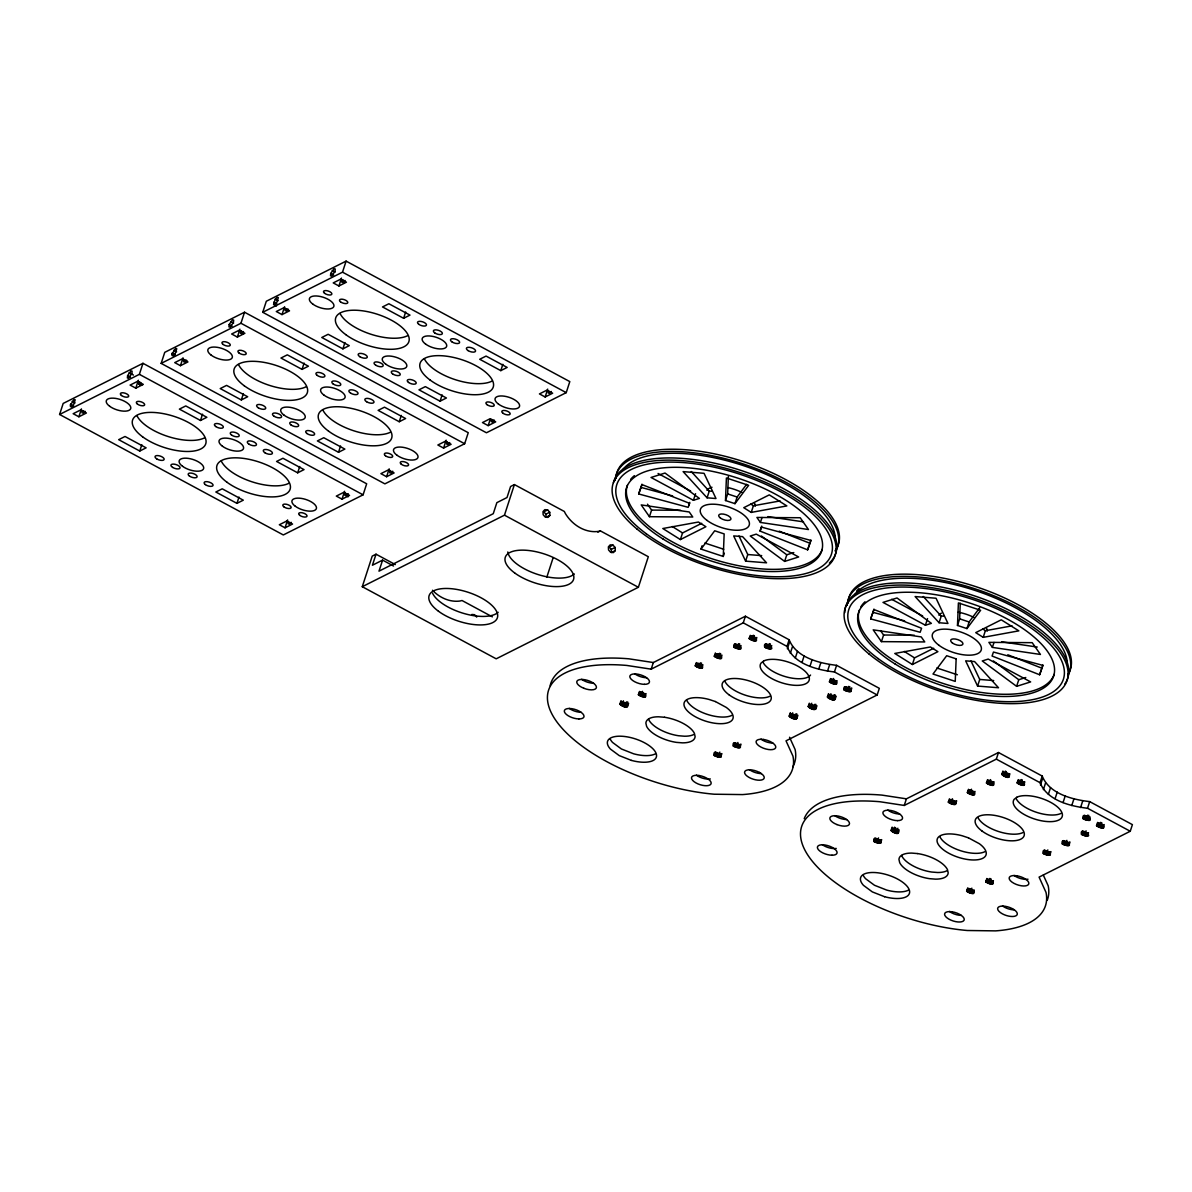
<?xml version="1.0" encoding="UTF-8"?>
<svg xmlns="http://www.w3.org/2000/svg" width="1192" height="1192" viewBox="0 0 1192 1192"><rect width="100%" height="100%" fill="white"/><g stroke="black" fill="none" stroke-linecap="round" stroke-linejoin="round"><path stroke-width="1.5" d="M723.261 556.455L724.155 533.912L714.693 530.783L701.015 549.095L723.261 556.455L724.334 553.148M725.496 500.521L726.405 477.992L748.65 485.338L734.972 503.65L725.496 500.521L727.656 493.905L728.357 476.562M957.489 625.457L958.398 602.928L980.629 610.274L966.95 628.586L957.489 625.457L959.634 618.827L960.26 603.226M127.604 375.644L127.38 377.953L128.542 378.281L131.88 373.498L132.103 371.189L130.956 370.861L127.604 375.644L130.524 377.208M140.507 385.016L138.913 384.167L139.136 381.857L140.745 382.707L140.507 385.016L141.341 385.254M229.177 324.552L228.953 326.861L230.101 327.189L233.438 322.406L233.662 320.097L232.515 319.769L229.177 324.552L232.097 326.116M242.08 333.924L240.486 333.075L240.71 330.765L242.304 331.629L242.08 333.924L242.9 334.162M273.594 304.407L275.277 299.177L277.155 297.315L278.332 297.642L276.604 302.887L274.741 304.735L273.594 304.407L276.514 305.971M288.389 521.515L288.166 523.824L289.328 524.152L291.176 522.32M330.735 273.46L330.512 275.769L331.674 276.097L335.012 271.314L335.235 269.005L334.073 268.677L330.735 273.46L333.656 275.024M342.044 281.983L342.268 279.673L343.877 280.537L343.639 282.832L342.044 281.983L343.207 282.31L345.069 280.463M348.139 496.796L345.144 495.172L345.367 492.862M389.963 470.423L389.724 472.732L390.887 473.06L392.749 471.227M446.925 441.77L446.702 444.08L447.864 444.407L449.712 442.56M548.499 390.678L548.26 392.988L549.423 393.315L551.285 391.468M70.641 404.326L70.403 405.265L74.023 399.499L75.2 399.827L73.472 405.071L71.609 406.919L70.462 406.591L70.686 404.282L73.606 405.846M172.214 353.234L171.976 354.173L175.596 348.407L176.759 348.735L175.045 353.979L173.183 355.827L172.02 355.499L172.259 353.19L175.164 354.754M59.6 414.473L63.191 403.432L142.965 363.307L366.674 483.788L363.098 494.829L283.324 534.955L59.6 414.473L139.375 374.348L142.965 363.307M78.881 416.783L86.375 413.028L80.669 409.944L73.174 413.713L78.881 416.783L81.443 408.901M135.799 388.16L143.293 384.39L137.587 381.321L130.107 385.09L135.799 388.16L138.361 380.263M161.158 363.381L164.749 352.34L244.524 312.215L468.247 432.696L464.657 443.737L384.882 483.863L161.158 363.381L240.948 323.255L244.524 312.215M139.762 451.038L146.109 447.834L125.026 436.481L118.679 439.669L139.762 451.038L141.818 444.72M180.454 365.691L187.934 361.936L182.242 358.852L174.747 362.621L180.454 365.691L183.002 357.809M200.494 420.478L206.842 417.289L185.758 405.936L179.396 409.124L200.494 420.478L202.536 414.175M237.372 337.068L244.867 333.298L239.16 330.229L231.665 333.998L237.372 337.068L239.935 329.171M262.732 312.289L266.323 301.248L346.097 261.123L569.806 381.604L566.23 392.645L486.44 432.77L262.732 312.289L342.506 272.163L346.097 261.123M241.32 399.946L247.668 396.742L226.584 385.388L220.237 388.577L241.32 399.946L243.377 393.628M282.012 314.599L289.507 310.844L283.8 307.76L276.306 311.529L282.012 314.599L284.575 306.716M236.94 503.367L243.287 500.178L222.204 488.809L215.856 492.013L236.94 503.367L238.996 497.064M302.053 369.386L308.4 366.197L287.317 354.844L280.969 358.032L302.053 369.386L304.109 363.083M338.93 285.976L346.425 282.206L340.718 279.137L333.238 282.906L338.93 285.976L341.493 278.079M297.672 472.822L304.02 469.618L282.936 458.264L276.589 461.453L297.672 472.822L299.728 466.504M342.894 348.854L349.241 345.65L328.143 334.296L321.795 337.485L342.894 348.854L344.935 342.536M285.052 527.818L292.547 524.048L286.84 520.978L279.345 524.748L285.052 527.818L287.615 519.935M338.513 452.275L344.861 449.086L323.762 437.717L317.415 440.921L338.513 452.275L340.554 445.972M342.015 499.165L349.509 495.395L343.803 492.326L336.323 496.095L342.015 499.165L344.577 491.283M403.626 318.294L409.973 315.105L388.875 303.751L382.528 306.94L403.626 318.294L405.667 311.991M399.245 421.73L405.593 418.526L384.495 407.172L378.147 410.361L399.245 421.73L401.287 415.412M386.61 476.725L394.105 472.956L388.398 469.886L380.918 473.656L386.61 476.725L389.173 468.843M393.539 566.021L382.587 560.121L378.996 571.162L493.264 513.692L496.855 502.652L507.002 497.541L510.593 486.5L514.408 484.578L564.308 511.457L565.5 513.767A35.894 29.875 63.3 0 0 598.309 531.423L600.41 530.902L648.314 556.709L638.376 587.284L496.185 658.818L362.279 586.702L372.217 556.113L376.016 554.191L395.342 564.591M376.016 554.191L372.425 565.231L382.587 560.121M440.072 401.183L446.419 397.994L425.335 386.625L418.988 389.829L440.072 401.183L442.128 394.88M443.588 448.073L451.083 444.303L445.376 441.234L437.881 445.003L443.588 448.073L446.151 440.191M500.804 370.637L507.151 367.434L486.068 356.08L479.72 359.269L500.804 370.637L502.86 364.32M488.184 425.633L495.678 421.864L489.972 418.794L482.477 422.564L488.184 425.633L490.225 419.331M362.279 586.702L504.469 515.168L514.408 484.578M545.146 396.981L552.641 393.211L546.934 390.142L539.455 393.911L545.146 396.981L547.709 389.099M546.785 577.286L553.103 557.841M638.688 493.965L642.041 484.608L689.602 503.337L688.171 507.33L638.688 493.965L641.952 484.22M649.446 516.702L641.221 504.916L689.244 511.979L692.746 517L649.446 516.702L651.592 510.087L647.48 504.186M619.885 704.1C627.543 697.201 632.028 713.665 619.885 704.1L620.957 700.792M620.287 704.666L621.36 701.358M620.928 705.247L622 701.939M621.792 705.783L623.401 700.807M622.79 706.245L623.863 702.937M688.708 505.676L689.781 502.353M623.863 706.603L624.936 703.295M624.951 706.826L626.56 701.865M680.394 539.574L705.917 526.73L698.438 522.036L662.812 528.518L680.394 539.574L682.554 532.943L701.701 523.318M626.128 706.916L627.737 701.954M693.416 500.297L699.391 498.42L665.032 473.045L651.026 477.47L693.416 500.297L695.577 493.682M626.843 706.841L627.931 703.533M627.528 706.633L628.601 703.31M638.405 694.727C641.311 685.936 653.32 703.191 638.405 694.727L639.478 691.42M639.046 695.308L640.119 691.986M639.895 695.845L640.983 692.522M640.909 696.307L642.518 691.33M641.981 696.664L643.054 693.342M651.175 669.159L653.335 662.543L745.402 616.219L789.149 639.776C796.256 657.582 819.172 663.274 836.605 665.33L879.323 688.335L877.178 694.966L786.02 740.828L792.933 756.101A128.2 54.385 18 0 1 742.527 794.587L714.246 794.215A128.2 54.385 18 0 1 555.457 719.879A128.2 54.385 18 0 1 626.739 665.434L651.175 669.159L743.257 622.85L745.402 616.219M707.08 497.809L683.12 471.615L704.055 473.313L715.99 498.539L707.08 497.809L709.24 491.193L691.271 471.54M643.188 696.903L644.276 693.595M644.246 696.977L645.319 693.669M644.961 696.903L646.034 693.58M701.015 549.095L702.088 545.787M734.972 503.65L737.118 497.034L746.594 484.354M695.264 665.881C698.214 657.105 710.194 674.329 695.264 665.881L696.351 662.573M695.919 666.462L696.992 663.139M696.769 666.998L697.856 663.676M697.782 667.46L698.855 664.138M698.855 667.818L700.464 662.841M699.942 668.042L701.552 663.065M751.228 512.411L786.854 505.915L769.272 494.874L743.748 507.703L751.228 512.411L753.389 505.78L780.104 500.923M700.956 668.116L702.028 664.808M701.835 668.056L702.908 664.749M714.306 656.3C717.226 647.524 729.251 664.749 714.306 656.3L715.379 652.992M745.611 561.134L733.676 535.908L742.586 536.623L766.545 562.818L745.611 561.134L747.757 554.518L739.01 536.013M714.962 656.881L716.034 653.574M715.811 657.418L716.884 654.11M760.422 522.454L756.92 517.447L800.219 517.745L808.444 529.531L760.422 522.454L762.031 517.492M716.809 657.88L717.882 654.572M717.897 658.237L719.506 653.276M760.064 531.096L761.494 527.117L810.977 540.468L807.625 549.84L760.064 531.096L761.688 526.134M718.985 658.461L720.594 653.499M719.998 658.55L721.071 655.227M720.892 658.461L721.98 655.138M734.048 647.286C731.456 637.258 751.139 654.11 734.048 647.286L735.121 643.963M734.898 647.822L735.971 644.5M735.896 648.284L736.969 644.961M736.984 648.642L738.593 643.665M738.072 648.865L739.681 643.889M739.085 648.94L740.158 645.632M739.964 648.88L741.037 645.557M749.172 638.629C752.107 629.853 764.087 647.077 749.172 638.629L750.245 635.321M749.828 639.21L750.9 635.887M750.677 639.746L751.75 636.424M714.217 755.49C711.624 745.462 731.307 762.314 714.217 755.49L715.289 752.167M751.675 640.208L753.284 635.232M715.066 756.026L716.139 752.703M752.763 640.566L754.372 635.589M716.064 756.488L717.152 753.165M753.836 640.789L754.923 637.482M717.152 756.846L718.225 753.523M754.864 640.879L755.937 637.556M755.743 640.804L756.816 637.497M718.24 757.069L719.849 752.092M719.253 757.144L720.326 753.836M720.132 757.084L721.205 753.761M720.817 756.86L721.89 753.553M784.634 561.402L798.64 556.977L756.25 534.135L750.275 536.028L784.634 561.402L786.78 554.787L793.798 552.567M764.728 647.241C762.15 637.213 781.833 654.065 764.728 647.241L765.8 643.918M733.348 746.088C730.756 736.075 750.468 752.912 733.348 746.088L734.436 742.78M765.577 647.778L766.665 644.455M734.212 746.624L735.285 743.316M766.59 648.239L767.663 644.917M735.211 747.086L736.284 743.778M767.663 648.597L769.287 643.62M736.284 747.444L737.908 742.482M768.751 648.82L770.36 643.844M737.371 747.667L738.444 744.359M769.764 648.895L770.851 645.587M738.31 747.757L739.398 744.434M770.643 648.835L771.716 645.513M739.263 747.682L740.351 744.374M739.949 747.473L741.022 744.166M807.625 549.84L810.903 540.095M877.178 694.966L834.445 671.96C817.012 669.904 794.11 664.197 787.003 646.407L789.149 639.776M787.376 648.731L789.521 642.101M790.311 653.335L792.457 646.72M795.302 657.999L797.463 651.383M802.022 662.409L804.168 655.779M789.178 716.094C796.882 709.21 801.262 725.63 789.178 716.094L790.251 712.786M789.581 716.675L790.654 713.352M790.221 717.241L791.294 713.933M791.086 717.778L792.695 712.816M792.084 718.24L793.157 714.932M809.994 666.253L812.139 659.623M793.157 718.597L794.244 715.289M794.244 718.836L795.869 713.859M795.258 718.91L796.882 713.948M796.137 718.836L797.224 715.528M796.822 718.627L797.895 715.319M818.681 669.278L820.841 662.648M808.206 706.528C815.924 699.644 820.305 716.049 808.206 706.528L809.293 703.206M808.608 707.094L809.696 703.787M809.264 707.675L810.337 704.353M810.113 708.212L811.737 703.235M811.111 708.674L812.199 705.351M812.199 709.031L813.272 705.709M813.287 709.255L814.896 704.278M814.3 709.329L815.909 704.368M815.179 709.27L816.252 705.947M827.501 671.26L829.647 664.644M815.864 709.046L816.937 705.738M829.453 681.869C832.403 673.093 844.383 690.317 829.453 681.869L830.541 678.561M830.109 682.45L831.182 679.127M830.958 682.986L832.031 679.663M834.445 671.96L836.605 665.33M827.412 696.977C835.115 690.093 839.496 706.513 827.412 696.977L828.485 693.669M831.956 683.448L833.581 678.471M827.814 697.558L828.887 694.236M828.455 698.125L829.528 694.817M833.044 683.806L834.117 680.483M829.304 698.661L830.928 693.699M834.132 684.029L835.205 680.721M830.317 699.123L831.39 695.815M835.145 684.104L836.218 680.796M836.024 684.044L837.097 680.721M831.39 699.481L832.463 696.173M832.478 699.704L834.087 694.742M833.491 699.793L835.115 694.817M834.37 699.719L835.458 696.411M835.056 699.51L836.128 696.188M844.13 689.989C841.552 679.976 861.22 696.828 844.13 689.989L845.202 686.681M844.979 690.526L846.052 687.218M845.977 690.987L847.065 687.68M847.065 691.345L848.674 686.383M870.682 618.901L874.019 609.544L921.58 628.273L920.149 632.267L870.682 618.901L873.945 609.157M848.153 691.583L849.762 686.607M849.166 691.658L850.239 688.35M850.045 691.598L851.118 688.276M850.73 691.375L851.803 688.067M881.424 641.639L873.2 629.853L921.237 636.915L924.739 641.937L881.424 641.639L883.585 635.008L880.501 630.598M912.387 664.51L937.91 651.666L930.416 646.973L894.79 653.454L912.387 664.51L914.532 657.88L933.679 648.254M925.409 625.234L931.369 623.356L897.025 597.967L883.004 602.407L925.409 625.234L927.555 618.618M939.072 622.745L915.113 596.551L936.048 598.235L947.968 623.461L939.072 622.745L941.218 616.13L923.249 596.477M874.004 841.537C871.456 831.524 891.05 848.376 874.004 841.537L875.077 838.229M874.853 842.073L875.941 838.766M875.852 842.535L876.939 839.228M876.939 842.893L878.549 837.931M878.027 843.116L879.1 839.809M879.204 843.221L880.277 839.898M879.919 843.131L880.992 839.824M880.605 842.923L881.678 839.6M891.065 830.452C898.723 823.538 903.223 840.017 891.065 830.452L892.152 827.129M891.467 831.018L892.555 827.71M892.123 831.599L893.195 828.276M892.972 832.135L894.596 827.159M893.97 832.597L895.594 827.621M895.058 832.955L896.131 829.632M904.251 805.449L906.412 798.834L998.479 752.51L1042.225 776.067C1049.332 793.872 1072.249 799.564 1089.682 801.62L1132.4 824.641L1130.254 831.256L1039.081 877.118L1046.01 892.391A128.2 54.385 18 0 1 995.603 930.877L967.323 930.505A128.2 54.385 18 0 1 808.534 856.169A128.2 54.385 18 0 1 879.815 801.724L904.251 805.449L996.333 759.14L998.479 752.51M896.265 833.193L897.874 828.231M897.308 833.268L898.396 829.96M898.038 833.193L899.111 829.87M966.95 628.586L969.111 621.971L979.63 607.875M983.206 637.347L1018.847 630.851L1001.25 619.81L975.726 632.639L983.206 637.347L985.367 630.717L1012.082 625.845M977.589 686.07L965.654 660.845L974.564 661.56L998.524 687.754L977.589 686.07L979.735 679.44L970.988 660.949M992.4 647.39L988.898 642.369L1032.197 642.667L1040.437 654.453L992.4 647.39L994.009 642.428M948.34 802.171C951.291 793.395 963.255 810.62 948.34 802.171L949.413 798.863M948.996 802.752L950.069 799.43M949.845 803.289L950.918 799.966M950.843 803.751L952.468 798.774M951.931 804.108L953.004 800.786M953.019 804.332L954.092 801.024M954.032 804.421L955.105 801.098M954.911 804.347L955.984 801.039M955.597 804.123L956.669 800.815M967.383 792.591C970.288 783.814 982.327 801.039 967.383 792.591L968.455 789.283M968.023 793.172L969.111 789.864M968.887 793.708L969.96 790.4M969.886 794.17L971.495 789.208M970.958 794.528L972.046 791.22M972.046 794.751L973.134 791.443M973.074 794.841L974.147 791.533M973.968 794.751L975.041 791.428M1016.612 686.339L1030.633 681.913L988.228 659.072L982.268 660.964L1016.612 686.339L1018.773 679.708L1025.776 677.503M986.469 782.995C989.405 774.219 1001.384 791.443 986.469 782.995L987.542 779.687M987.11 783.576L988.198 780.253M987.974 784.112L989.047 780.79M988.973 784.574L990.582 779.598M990.045 784.932L991.133 781.609M991.133 785.156L992.221 781.848M992.161 785.23L993.234 781.922M993.04 785.17L994.113 781.848M1001.846 774.353C1009.549 767.469 1013.93 783.874 1001.846 774.353L1002.919 771.045M1002.248 774.919L1003.321 771.611M1002.889 775.5L1003.977 772.178M1003.753 776.037L1005.363 771.06M966.638 891.199C969.573 882.423 981.552 899.647 966.638 891.199L967.71 887.891M967.293 891.78L968.366 888.457M1004.752 776.499L1006.361 771.522M968.142 892.316L969.215 888.994M1005.824 776.856L1006.912 773.548M1039.618 674.761L1042.955 665.404L993.472 652.054L992.057 656.032L1039.618 674.761L1042.881 665.017M969.141 892.778L970.213 889.456M1006.912 777.08L1007.985 773.772M970.228 893.136L971.838 888.159M1007.925 777.169L1009.013 773.846M1008.804 777.095L1009.892 773.787M971.301 893.359L972.389 890.052M972.329 893.434L973.402 890.126M973.208 893.374L974.281 890.052M1017.149 782.95C1020.099 774.174 1032.078 791.399 1017.149 782.95L1018.236 779.643M985.784 881.812C988.734 873.036 1000.684 890.23 985.784 881.812L986.857 878.489M1017.804 783.531L1018.877 780.209M986.425 882.378L987.497 879.07M1018.653 784.068L1019.726 780.745M987.274 882.914L988.362 879.607M1019.652 784.53L1021.276 779.553M988.287 883.376L989.896 878.415M1020.739 784.887L1022.349 779.911M989.36 883.734L990.969 878.772M1021.827 785.111L1022.9 781.803M990.448 883.972L991.521 880.65M1022.84 785.185L1023.913 781.877M991.386 884.047L992.459 880.724M1023.719 785.126L1024.792 781.818M992.34 883.972L993.413 880.664M1130.254 831.256L1087.521 808.251C1070.088 806.194 1047.172 800.488 1040.065 782.697L1042.225 776.067M1040.452 785.021L1042.598 778.406M1043.387 789.626L1045.533 783.01M1048.379 794.289L1050.524 787.674M1055.084 798.7L1057.244 792.069M1043.298 853.532C1040.72 843.519 1060.403 860.371 1043.298 853.532L1044.371 850.224M1044.147 854.068L1045.235 850.76M1045.16 854.53L1046.233 851.222M1063.07 802.544L1065.216 795.913M1046.233 854.888L1047.842 849.926M1047.321 855.126L1048.394 851.803M1048.334 855.2L1049.407 851.893M1049.213 855.126L1050.286 851.818M1049.899 854.917L1050.972 851.609M1071.757 805.568L1073.903 798.938M1062.34 843.966C1059.748 833.938 1079.431 850.79 1062.34 843.966L1063.413 840.643M1063.189 844.502L1064.262 841.179M1064.188 844.964L1065.261 841.641M1065.275 845.322L1066.885 840.345M1066.363 845.545L1067.436 842.237M1067.376 845.62L1068.449 842.312M1068.255 845.56L1069.328 842.237M1080.578 807.565L1082.723 800.935M1068.926 845.337L1070.014 842.029M1083.185 818.74C1080.593 808.712 1100.276 825.564 1083.185 818.74L1084.258 815.417M1084.035 819.277L1085.107 815.954M1087.521 808.251L1089.682 801.62M1085.033 819.738L1086.106 816.416M1081.531 834.415C1078.954 824.402 1098.622 841.254 1081.531 834.415L1082.604 831.107M1086.121 820.096L1087.73 815.119M1082.381 834.951L1083.453 831.644M1087.208 820.319L1088.817 815.343M1088.222 820.394L1089.294 817.086M1083.379 835.413L1084.467 832.105M1089.101 820.334L1090.173 817.027M1084.467 835.771L1086.076 830.809M1085.554 835.994L1086.627 832.687M1086.568 836.084L1087.64 832.776M1087.447 836.009L1088.519 832.701M1096.551 825.713C1099.486 816.937 1111.466 834.162 1096.551 825.713L1097.623 822.406M1097.206 826.279L1098.279 822.972M1098.056 826.816L1099.128 823.508M1099.054 827.278L1100.663 822.316M1100.141 827.635L1101.751 822.674M1101.214 827.874L1102.302 824.551M1102.242 827.948L1103.315 824.641M1103.121 827.889L1104.194 824.566M273.773 302.157L276.738 303.662M549.899 515.376L548.052 517.388L545.265 517.134L543.165 514.75L542.986 511.651L544.833 509.64L547.62 509.893L549.721 512.262L549.899 515.376L546.085 517.283L545.906 514.184L543.805 511.8L547.62 509.893M615.281 550.585L613.433 552.596L610.647 552.343L608.546 549.959L608.367 546.86L610.2 544.848L613.001 545.102L615.102 547.471L615.281 550.585L611.466 552.492L611.287 549.393L609.187 547.009L613.001 545.102M240.486 333.075L241.633 333.402L243.496 331.555M85.019 411.285L83.157 413.132L81.995 412.805L82.218 410.495L85.451 412.223M186.578 360.193L184.715 362.04L183.568 361.712L183.791 359.403L187.025 361.146M288.136 309.1L286.289 310.948L285.126 310.62L285.35 308.311L288.583 310.054M348.153 493.652L346.291 495.5L345.144 495.172M494.308 420.135L492.445 421.968L491.298 421.64L491.521 419.346L494.531 420.955M545.906 514.184L549.721 512.262M597.862 532.183L600.41 530.902M611.287 549.393L615.102 547.471M709.24 491.193L711.564 491.119M941.218 616.13L943.543 616.055M651.592 510.087L680.468 510.28M883.585 635.008L914.249 635.217M747.757 554.518L761.718 555.636M979.735 679.44L993.696 680.572M646.571 677.726L644.187 677.533A10.251 4.351 18 0 1 634.725 673.793M581.085 712.294L578.701 712.101A10.251 4.351 18 0 1 569.24 708.376M899.647 814.017L897.263 813.823A10.251 4.351 18 0 1 887.802 810.098M471.823 614.461L474.61 614.714L476.711 617.083M767.901 516.613L803.482 521.858M1001.667 641.817L1037.249 647.047M653.335 662.543L628.899 658.818A128.2 54.385 18 0 0 550.123 685.787M906.412 798.834L881.976 795.109A128.2 54.385 18 0 0 804.213 818.681M727.656 493.905L737.118 497.034M959.634 618.827L969.111 621.971M640.849 487.349L672.646 495.932M872.827 612.286L904.639 620.868M138.913 384.167L141.669 385.344M704.874 543.045L723.693 549.259M936.867 667.982L957.399 674.761M779.21 531.17L809.785 543.209M1007.791 654.766L1041.763 668.146M275.277 299.177L278.198 300.742M173.704 350.269L176.639 351.834M72.146 401.361L75.066 402.926M342.506 272.163L566.23 392.645M332.225 270.524L335.131 272.089M658.058 473.477L690.675 491.044M891.676 599.293L922.668 615.981M240.948 323.255L464.657 443.737M230.652 321.616L233.572 323.181M241.633 333.402L243.228 334.252M743.257 622.85L787.003 646.407M996.333 759.14L1040.065 782.697M504.469 515.168L638.376 587.284M139.375 374.348L363.098 494.829M129.094 372.709L133.459 375.063M492.37 616.86L462.019 600.515L459.918 601.036A35.894 29.875 63.3 0 1 432.458 590.249M904.266 651.443L914.532 657.88M672.288 526.506L682.554 532.943M1002.517 905.965L1004.528 907.231A10.251 4.351 18 0 0 1014.377 909.883M749.455 769.674L751.452 770.926A10.251 4.351 18 0 0 761.301 773.593M982.834 628.989L985.367 630.717M750.856 504.052L753.389 505.78M993.383 660.949L1018.773 679.708M761.39 536.028L786.78 554.787M1043.313 875.077L1048.17 885.76A128.2 54.385 18 0 1 1047.217 900.303M789.551 737.252L795.094 749.47A128.2 54.385 18 0 1 792.814 766.873M901.718 855.469L901.837 855.975A25.643 10.877 18 0 0 931.652 872.037L937.642 872.514A25.643 10.877 18 0 0 946.806 870.845M648.642 719.178L648.761 719.685A25.643 10.877 18 0 0 678.576 735.747L684.566 736.224A25.643 10.877 18 0 0 693.729 734.555M407.515 335.742A38.457 16.316 18 0 1 370.399 334.073A38.457 16.316 18 0 1 340.048 313.436M491.879 381.172A38.457 16.316 18 0 1 454.748 379.503A38.457 16.316 18 0 1 424.412 358.866M305.957 386.834A38.457 16.316 18 0 1 268.826 385.165A38.457 16.316 18 0 1 238.489 364.529M390.305 432.264A38.457 16.316 18 0 1 353.19 430.595A38.457 16.316 18 0 1 322.838 409.959M204.383 437.926A38.457 16.316 18 0 1 167.267 436.257A38.457 16.316 18 0 1 136.916 415.621M288.747 483.356A38.457 16.316 18 0 1 251.631 481.687A38.457 16.316 18 0 1 221.28 461.051M1027.996 879.204A10.251 4.351 18 0 1 1023.541 879.174L1020.978 878.638A10.251 4.351 18 0 1 1014.079 875.449M984.89 851.684A25.643 10.877 18 0 1 960.141 850.581A25.643 10.877 18 0 1 939.922 836.814M1061.074 813.376A25.643 10.877 18 0 1 1036.325 812.259A25.643 10.877 18 0 1 1016.091 798.491M1022.989 832.538A25.643 10.877 18 0 1 998.24 831.42A25.643 10.877 18 0 1 978.006 817.652M836.233 848.421A10.251 4.351 18 0 1 834.162 848.585L831.763 848.391A10.251 4.351 18 0 1 822.301 844.666M961.318 915.396A10.251 4.351 18 0 1 949.473 911.478M908.259 890.245A25.643 10.877 18 0 1 886.714 890.096L874.481 885.269L865.63 878.742A25.643 10.877 18 0 1 863.276 875.375M846.603 819.53A10.251 4.351 18 0 1 839.108 817.95L836.754 816.863A10.251 4.351 18 0 1 834.743 815.611M1054.249 674.18A102.557 43.508 18 0 1 942.589 683.284A102.557 43.508 18 0 1 859.387 610.14M860.713 607.16A102.557 43.508 18 0 1 865.005 601.781M844.815 612.494A116.667 49.483 18 0 1 972.255 595.136A116.667 49.483 18 0 1 1064.784 684.089M847.214 605.372A116.414 49.379 18 0 1 971.45 587.671A116.414 49.379 18 0 1 1068.39 674.642M854.873 594.54A112.823 47.859 18 0 1 973.328 589.876A112.823 47.859 18 0 1 1067.272 663.139M856.631 591.038A112.823 47.859 18 0 1 859.03 588.595M938.894 615.176A25.643 10.877 18 0 1 941.471 613.135M958.189 612.196A25.643 10.877 18 0 1 973.849 617.382M986.44 628.005A25.643 10.877 18 0 1 987.17 631.134M847.929 603.167A116.414 49.379 18 0 1 974.236 586.121A116.414 49.379 18 0 1 1068.166 674.061M574.335 573.963A35.894 15.228 18 0 1 537.056 574.216A35.894 15.228 18 0 1 507.792 551.971M498.167 612.286A35.894 15.228 18 0 1 463.867 613.463A35.894 15.228 18 0 1 432.562 593.258M822.271 549.244A102.557 43.508 18 0 1 710.611 558.348A102.557 43.508 18 0 1 627.394 485.204M630.613 479.422A102.557 43.508 18 0 1 634.397 475.653M613.448 482.685A116.667 49.483 18 0 1 751.049 473.954A116.667 49.483 18 0 1 829.379 563.056M615.236 480.436A116.414 49.379 18 0 1 741.543 463.405A116.414 49.379 18 0 1 835.473 551.345M622.894 469.603A112.823 47.859 18 0 1 743.078 465.506A112.823 47.859 18 0 1 835.279 539.827M706.916 490.24A25.643 10.877 18 0 1 712.011 487.26M727.805 487.573A25.643 10.877 18 0 1 741.871 492.445M754.462 503.069A25.643 10.877 18 0 1 755.192 506.198M615.951 478.23A116.414 49.379 18 0 1 744.315 461.87A116.414 49.379 18 0 1 835.115 550.689M772.848 743.078A10.251 4.351 18 0 1 770.464 742.884L767.901 742.348A10.251 4.351 18 0 1 761.003 739.144M731.828 715.394A25.643 10.877 18 0 1 707.08 714.291A25.643 10.877 18 0 1 686.845 700.524M810.56 675.044A25.643 10.877 18 0 1 786.452 676.937A25.643 10.877 18 0 1 763.014 662.201M769.913 696.232A25.643 10.877 18 0 1 745.164 695.13A25.643 10.877 18 0 1 724.93 681.362M710.313 778.942A10.251 4.351 18 0 1 696.396 775.187M655.183 753.955A25.643 10.877 18 0 1 633.652 753.806L621.404 748.978L612.554 742.437A25.643 10.877 18 0 1 610.215 739.07M593.527 683.24A10.251 4.351 18 0 1 586.032 681.66L583.678 680.572A10.251 4.351 18 0 1 581.666 679.306M956.148 658.848L955.239 681.392L932.993 674.031L946.686 655.719L956.148 658.848M763.67 660.994L761.092 663.035A25.643 10.877 18 0 0 788.582 684.536A25.643 10.877 18 0 0 805.181 671.364A25.643 10.877 18 0 0 763.67 660.994M1016.746 797.284L1014.168 799.325A25.643 10.877 18 0 0 1041.659 820.826A25.643 10.877 18 0 0 1058.243 807.654A25.643 10.877 18 0 0 1016.746 797.284M644.425 684.342L642.026 684.148A10.251 4.351 18 0 1 631.045 679.067L630.106 677.726A10.251 4.351 18 0 1 636.051 673.972A10.251 4.351 18 0 1 648.269 679.187L649.208 680.543A10.251 4.351 18 0 1 644.425 684.342M664.555 717.271L658.58 716.794A25.643 10.877 18 0 0 645.885 723.186L646.6 726.315A25.643 10.877 18 0 0 676.43 742.378L682.405 742.854A25.643 10.877 18 0 0 695.1 736.462L694.385 733.333A25.643 10.877 18 0 0 664.555 717.271M578.94 718.925L576.541 718.731A10.251 4.351 18 0 1 564.606 712.309A10.251 4.351 18 0 1 571.788 708.689L574.35 709.225A10.251 4.351 18 0 1 583.722 715.111L584.02 716.362A10.251 4.351 18 0 1 578.94 718.925M763.565 739.472L761.167 739.278A10.251 4.351 18 0 0 756.086 741.826L756.384 743.078A10.251 4.351 18 0 0 765.756 748.963L768.304 749.5A10.251 4.351 18 0 0 775.485 745.894A10.251 4.351 18 0 0 763.565 739.472M698.959 775.5L696.56 775.307A10.251 4.351 18 0 0 691.777 779.106L692.716 780.462A10.251 4.351 18 0 0 704.934 785.677A10.251 4.351 18 0 0 710.879 781.922L709.94 780.581A10.251 4.351 18 0 0 698.959 775.5M897.502 820.632L895.103 820.439A10.251 4.351 18 0 1 884.121 815.358L883.183 814.017A10.251 4.351 18 0 1 889.128 810.262A10.251 4.351 18 0 1 901.346 815.477L902.284 816.833A10.251 4.351 18 0 1 897.502 820.632M917.631 853.576L911.657 853.085A25.643 10.877 18 0 0 898.962 859.477L899.677 862.606A25.643 10.877 18 0 0 929.507 878.668L935.482 879.145A25.643 10.877 18 0 0 948.176 872.753L947.461 869.638A25.643 10.877 18 0 0 917.631 853.576M832.001 855.215L829.617 855.022A10.251 4.351 18 0 1 817.682 848.6A10.251 4.351 18 0 1 824.864 844.979L827.427 845.515A10.251 4.351 18 0 1 836.799 851.401L837.082 852.653A10.251 4.351 18 0 1 832.001 855.215M1016.627 875.762L1014.243 875.569A10.251 4.351 18 0 0 1009.162 878.117L1009.445 879.368A10.251 4.351 18 0 0 1018.832 885.254L1021.38 885.79A10.251 4.351 18 0 0 1028.562 882.184A10.251 4.351 18 0 0 1016.627 875.762M952.036 911.791L949.637 911.597A10.251 4.351 18 0 0 944.854 915.396L945.792 916.752A10.251 4.351 18 0 0 958.01 921.967A10.251 4.351 18 0 0 963.956 918.212L963.017 916.872A10.251 4.351 18 0 0 952.036 911.791M715.394 701.552L709.031 699.451A25.643 10.877 18 0 0 684.685 707.154A25.643 10.877 18 0 0 720.504 723.693A25.643 10.877 18 0 0 726.3 707.437L715.394 701.552M968.455 837.842L962.108 835.741A25.643 10.877 18 0 0 937.761 843.444A25.643 10.877 18 0 0 973.566 859.983A25.643 10.877 18 0 0 979.377 843.727L968.455 837.842M631.492 760.422L619.244 755.609L610.408 749.068A25.643 10.877 18 0 1 623.952 736.418A25.643 10.877 18 0 1 656.256 753.806A25.643 10.877 18 0 1 631.492 760.422M884.568 896.712L872.321 891.899L863.485 885.358A25.643 10.877 18 0 1 877.029 872.708A25.643 10.877 18 0 1 909.332 890.096A25.643 10.877 18 0 1 884.568 896.712M583.886 688.291L581.532 687.203A10.251 4.351 18 0 1 578.165 680.111A10.251 4.351 18 0 1 591.679 682.092L593.69 683.359A10.251 4.351 18 0 1 595.046 689.185A10.251 4.351 18 0 1 583.886 688.291M759.468 772.446L757.114 771.358A10.251 4.351 18 0 0 745.954 770.464A10.251 4.351 18 0 0 747.295 776.29L749.306 777.557A10.251 4.351 18 0 0 762.82 779.553A10.251 4.351 18 0 0 759.468 772.446M836.948 824.581L834.594 823.493A10.251 4.351 18 0 1 831.241 816.401A10.251 4.351 18 0 1 844.756 818.383L846.767 819.649A10.251 4.351 18 0 1 848.108 825.475A10.251 4.351 18 0 1 836.948 824.581M1012.529 908.736L1010.175 907.648A10.251 4.351 18 0 0 999.015 906.754A10.251 4.351 18 0 0 1000.371 912.58L1002.383 913.847A10.251 4.351 18 0 0 1015.897 915.843A10.251 4.351 18 0 0 1012.529 908.736M425.559 344.041A12.814 5.438 18 0 0 446.255 347.095A12.814 5.438 18 0 0 431.459 336.159A12.814 5.438 18 0 0 425.559 344.041M498.45 404.073A12.814 5.438 18 0 0 519.146 407.113A12.814 5.438 18 0 0 504.35 396.191A12.814 5.438 18 0 0 498.45 404.073M430.074 380.024A38.457 16.316 18 0 0 492.147 389.158A38.457 16.316 18 0 0 447.76 356.363A38.457 16.316 18 0 0 430.074 380.024M385.672 364.111A12.814 5.438 18 0 0 406.368 367.151A12.814 5.438 18 0 0 391.572 356.229A12.814 5.438 18 0 0 385.672 364.111M340.51 301.859A4.381 1.863 18 0 0 347.632 303.021A4.381 1.863 18 0 0 342.76 299.267A4.381 1.863 18 0 0 340.51 301.859M312.781 304.079A12.814 5.438 18 0 0 333.477 307.134A12.814 5.438 18 0 0 318.681 296.197A12.814 5.438 18 0 0 312.781 304.079M434.648 332.821A4.679 1.982 18 0 0 442.217 333.924A4.679 1.982 18 0 0 436.808 329.931A4.679 1.982 18 0 0 434.648 332.821M345.71 334.594A38.457 16.316 18 0 0 407.783 343.728A38.457 16.316 18 0 0 363.396 310.933A38.457 16.316 18 0 0 345.71 334.594M408.483 382.408A4.679 1.982 18 0 0 416.053 383.526A4.679 1.982 18 0 0 410.644 379.533A4.679 1.982 18 0 0 408.483 382.408M468.128 350.627A4.783 2.026 18 0 0 475.533 351.223A4.783 2.026 18 0 0 469.305 347.304A4.783 2.026 18 0 0 468.128 350.627M452.185 342.044A4.783 2.026 18 0 0 459.59 342.64A4.783 2.026 18 0 0 453.347 338.722A4.783 2.026 18 0 0 452.185 342.044M324.552 293.277A4.381 1.863 18 0 0 331.674 294.439A4.381 1.863 18 0 0 326.802 290.669A4.381 1.863 18 0 0 324.552 293.277M392.526 373.826A4.679 1.982 18 0 0 400.095 374.944A4.679 1.982 18 0 0 394.686 370.95A4.679 1.982 18 0 0 392.526 373.826M375.763 365.229A4.783 2.026 18 0 0 383.168 365.825A4.783 2.026 18 0 0 376.94 361.921A4.783 2.026 18 0 0 375.763 365.229M502.86 413.147A4.381 1.863 18 0 0 509.982 414.309A4.381 1.863 18 0 0 505.11 410.54A4.381 1.863 18 0 0 502.86 413.147M359.865 356.706A4.783 2.026 18 0 0 367.27 357.302A4.783 2.026 18 0 0 361.042 353.398A4.783 2.026 18 0 0 359.865 356.706M418.764 324.298A4.679 1.982 18 0 0 426.319 325.401A4.679 1.982 18 0 0 420.91 321.408A4.679 1.982 18 0 0 418.764 324.298M486.977 404.624A4.381 1.863 18 0 0 494.084 405.787A4.381 1.863 18 0 0 489.212 402.017A4.381 1.863 18 0 0 486.977 404.624M324 395.133A12.814 5.438 18 0 0 344.682 398.188A12.814 5.438 18 0 0 329.886 387.251A12.814 5.438 18 0 0 324 395.133M396.891 455.165A12.814 5.438 18 0 0 417.572 458.205A12.814 5.438 18 0 0 402.777 447.283A12.814 5.438 18 0 0 396.891 455.165M328.515 431.117A38.457 16.316 18 0 0 390.574 440.25A38.457 16.316 18 0 0 346.187 407.455A38.457 16.316 18 0 0 328.515 431.117M284.113 415.203A12.814 5.438 18 0 0 304.794 418.243A12.814 5.438 18 0 0 289.999 407.321A12.814 5.438 18 0 0 284.113 415.203M238.936 352.951A4.381 1.863 18 0 0 246.059 354.113A4.381 1.863 18 0 0 241.186 350.359A4.381 1.863 18 0 0 238.936 352.951M211.222 355.171A12.814 5.438 18 0 0 231.904 358.226A12.814 5.438 18 0 0 217.108 347.289A12.814 5.438 18 0 0 211.222 355.171M333.089 383.913A4.679 1.982 18 0 0 340.644 385.016A4.679 1.982 18 0 0 335.235 381.023A4.679 1.982 18 0 0 333.089 383.913M244.151 385.687A38.457 16.316 18 0 0 306.225 394.82A38.457 16.316 18 0 0 261.823 362.025A38.457 16.316 18 0 0 244.151 385.687M306.925 433.501A4.679 1.982 18 0 0 314.479 434.618A4.679 1.982 18 0 0 309.071 430.625A4.679 1.982 18 0 0 306.925 433.501M366.57 401.719A4.783 2.026 18 0 0 373.975 402.315A4.783 2.026 18 0 0 367.747 398.396A4.783 2.026 18 0 0 366.57 401.719M350.612 393.137A4.783 2.026 18 0 0 358.017 393.733A4.783 2.026 18 0 0 351.789 389.814A4.783 2.026 18 0 0 350.612 393.137M222.993 344.369A4.381 1.863 18 0 0 230.101 345.531A4.381 1.863 18 0 0 225.228 341.761A4.381 1.863 18 0 0 222.993 344.369M290.967 424.918A4.679 1.982 18 0 0 298.522 426.036A4.679 1.982 18 0 0 293.113 422.043A4.679 1.982 18 0 0 290.967 424.918M274.19 416.321A4.783 2.026 18 0 0 281.595 416.917A4.783 2.026 18 0 0 275.367 413.013A4.783 2.026 18 0 0 274.19 416.321M401.302 464.239A4.381 1.863 18 0 0 408.424 465.402A4.381 1.863 18 0 0 403.552 461.632A4.381 1.863 18 0 0 401.302 464.239M258.306 407.798A4.783 2.026 18 0 0 265.712 408.394A4.783 2.026 18 0 0 259.469 404.49A4.783 2.026 18 0 0 258.306 407.798M317.191 375.391A4.679 1.982 18 0 0 324.76 376.493A4.679 1.982 18 0 0 319.352 372.5A4.679 1.982 18 0 0 317.191 375.391M385.403 455.717A4.381 1.863 18 0 0 392.526 456.879A4.381 1.863 18 0 0 387.653 453.109A4.381 1.863 18 0 0 385.403 455.717M222.427 446.225A12.814 5.438 18 0 0 243.123 449.28A12.814 5.438 18 0 0 228.328 438.343A12.814 5.438 18 0 0 222.427 446.225M295.318 506.257A12.814 5.438 18 0 0 316.014 509.297A12.814 5.438 18 0 0 301.218 498.375A12.814 5.438 18 0 0 295.318 506.257M226.942 482.209A38.457 16.316 18 0 0 289.015 491.342A38.457 16.316 18 0 0 244.628 458.548A38.457 16.316 18 0 0 226.942 482.209M182.54 466.296A12.814 5.438 18 0 0 203.236 469.335A12.814 5.438 18 0 0 188.44 458.413A12.814 5.438 18 0 0 182.54 466.296M137.378 404.043A4.381 1.863 18 0 0 144.5 405.205A4.381 1.863 18 0 0 139.628 401.451A4.381 1.863 18 0 0 137.378 404.043M109.649 406.263A12.814 5.438 18 0 0 130.345 409.303A12.814 5.438 18 0 0 115.549 398.381A12.814 5.438 18 0 0 109.649 406.263M231.516 435.005A4.679 1.982 18 0 0 239.085 436.108A4.679 1.982 18 0 0 233.677 432.115A4.679 1.982 18 0 0 231.516 435.005M142.578 436.779A38.457 16.316 18 0 0 204.651 445.912A38.457 16.316 18 0 0 160.264 413.117A38.457 16.316 18 0 0 142.578 436.779M205.352 484.593A4.679 1.982 18 0 0 212.921 485.71A4.679 1.982 18 0 0 207.512 481.717A4.679 1.982 18 0 0 205.352 484.593M265.011 452.811A4.783 2.026 18 0 0 272.402 453.407A4.783 2.026 18 0 0 266.174 449.488A4.783 2.026 18 0 0 265.011 452.811M249.054 444.229A4.783 2.026 18 0 0 256.459 444.825A4.783 2.026 18 0 0 250.231 440.906A4.783 2.026 18 0 0 249.054 444.229M121.42 395.461A4.381 1.863 18 0 0 128.542 396.623A4.381 1.863 18 0 0 123.67 392.853A4.381 1.863 18 0 0 121.42 395.461M189.394 476.01A4.679 1.982 18 0 0 196.963 477.128A4.679 1.982 18 0 0 191.554 473.135A4.679 1.982 18 0 0 189.394 476.01M172.631 467.413A4.783 2.026 18 0 0 180.037 468.009A4.783 2.026 18 0 0 173.809 464.105A4.783 2.026 18 0 0 172.631 467.413M299.728 515.331A4.381 1.863 18 0 0 306.851 516.494A4.381 1.863 18 0 0 301.978 512.724A4.381 1.863 18 0 0 299.728 515.331M156.733 458.89A4.783 2.026 18 0 0 164.138 459.486A4.783 2.026 18 0 0 157.91 455.582A4.783 2.026 18 0 0 156.733 458.89M215.633 426.468A4.679 1.982 18 0 0 223.187 427.585A4.679 1.982 18 0 0 217.778 423.592A4.679 1.982 18 0 0 215.633 426.468M283.845 506.809A4.381 1.863 18 0 0 290.952 507.971A4.381 1.863 18 0 0 286.08 504.201A4.381 1.863 18 0 0 283.845 506.809M982.014 831.033A25.643 10.877 18 0 0 1023.392 837.112A25.643 10.877 18 0 0 993.8 815.253A25.643 10.877 18 0 0 982.014 831.033M895.073 663.974A102.557 43.508 18 0 0 1053.534 676.385A102.557 43.508 18 0 0 919.702 592.737A102.557 43.508 18 0 0 895.073 663.974M939.087 645.379A25.643 10.877 18 0 0 980.48 651.473A25.643 10.877 18 0 0 950.873 629.614A25.643 10.877 18 0 0 939.087 645.379M952.378 642.965A6.407 2.712 18 0 0 962.734 644.485A6.407 2.712 18 0 0 955.328 639.016A6.407 2.712 18 0 0 952.378 642.965M878.132 658.58A112.823 47.859 18 0 0 1060.195 685.355A112.823 47.859 18 0 0 929.983 589.161A112.823 47.859 18 0 0 878.132 658.58M869.013 654.006A116.667 49.483 18 0 0 1060.642 690.198A116.667 49.483 18 0 0 938.64 588.878A116.667 49.483 18 0 0 869.013 654.006M514.601 572.89A35.894 15.228 18 0 0 572.533 581.413A35.894 15.228 18 0 0 531.096 550.808A35.894 15.228 18 0 0 514.601 572.89M438.433 611.213A35.894 15.228 18 0 0 496.364 619.736A35.894 15.228 18 0 0 454.927 589.131A35.894 15.228 18 0 0 438.433 611.213M663.08 539.037A102.557 43.508 18 0 0 821.541 551.449A102.557 43.508 18 0 0 687.71 467.8A102.557 43.508 18 0 0 663.08 539.037M707.109 520.457A25.643 10.877 18 0 0 748.487 526.536A25.643 10.877 18 0 0 718.895 504.678A25.643 10.877 18 0 0 707.109 520.457M720.4 518.028A6.407 2.712 18 0 0 730.741 519.548A6.407 2.712 18 0 0 723.35 514.08A6.407 2.712 18 0 0 720.4 518.028M646.138 533.644A112.823 47.859 18 0 0 828.202 560.434A112.823 47.859 18 0 0 698.005 464.224A112.823 47.859 18 0 0 646.138 533.644M637.035 529.069A116.667 49.483 18 0 0 828.649 565.261A116.667 49.483 18 0 0 706.662 463.941A116.667 49.483 18 0 0 637.035 529.069M728.953 694.742A25.643 10.877 18 0 0 770.33 700.822A25.643 10.877 18 0 0 740.739 678.963A25.643 10.877 18 0 0 728.953 694.742"/></g></svg>
